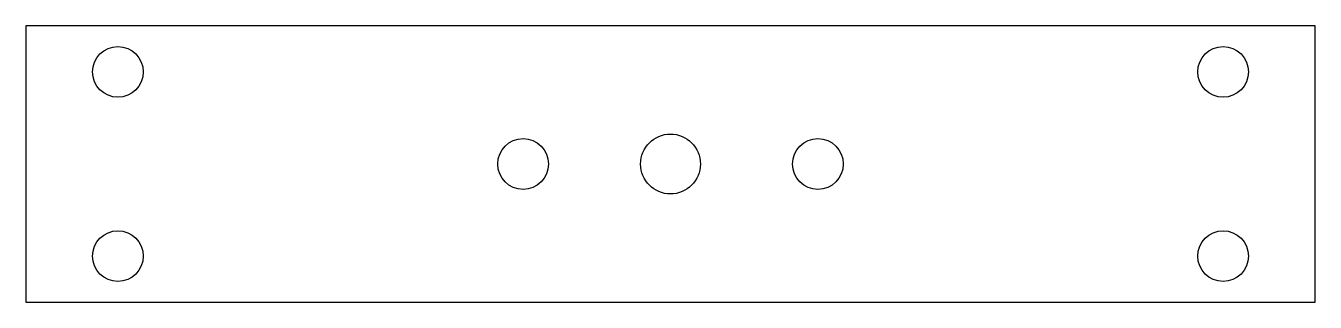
# Model space of a CAD drawing. Header units: millimetres. Extents: x -70 to 70, y -15 to 15.
import ezdxf

# ---------------------------------------------------------------- set-up
doc = ezdxf.new("R2010")
doc.units = ezdxf.units.MM
doc.layers.add('CUT', color=7, linetype='Continuous')
doc.layers.add('DRILL', color=1, linetype='Continuous')

msp = doc.modelspace()

# ---------------------------------------------------------------- linework, layer by layer
at = {"layer": 'CUT'}
msp.add_lwpolyline([(-70, -15), (70, -15), (70, 15), (-70, 15)], close=True, dxfattribs=at)
at = {"layer": 'DRILL'}
for centre, radius in [((-60, 10), 2.75), ((60, 10), 2.75), ((0, 0), 3.25), ((-16, 0), 2.75), ((16, 0), 2.75), ((-60, -10), 2.75), ((60, -10), 2.75)]:
    msp.add_circle(centre, radius, dxfattribs=at)

doc.saveas('drawing.dxf')
